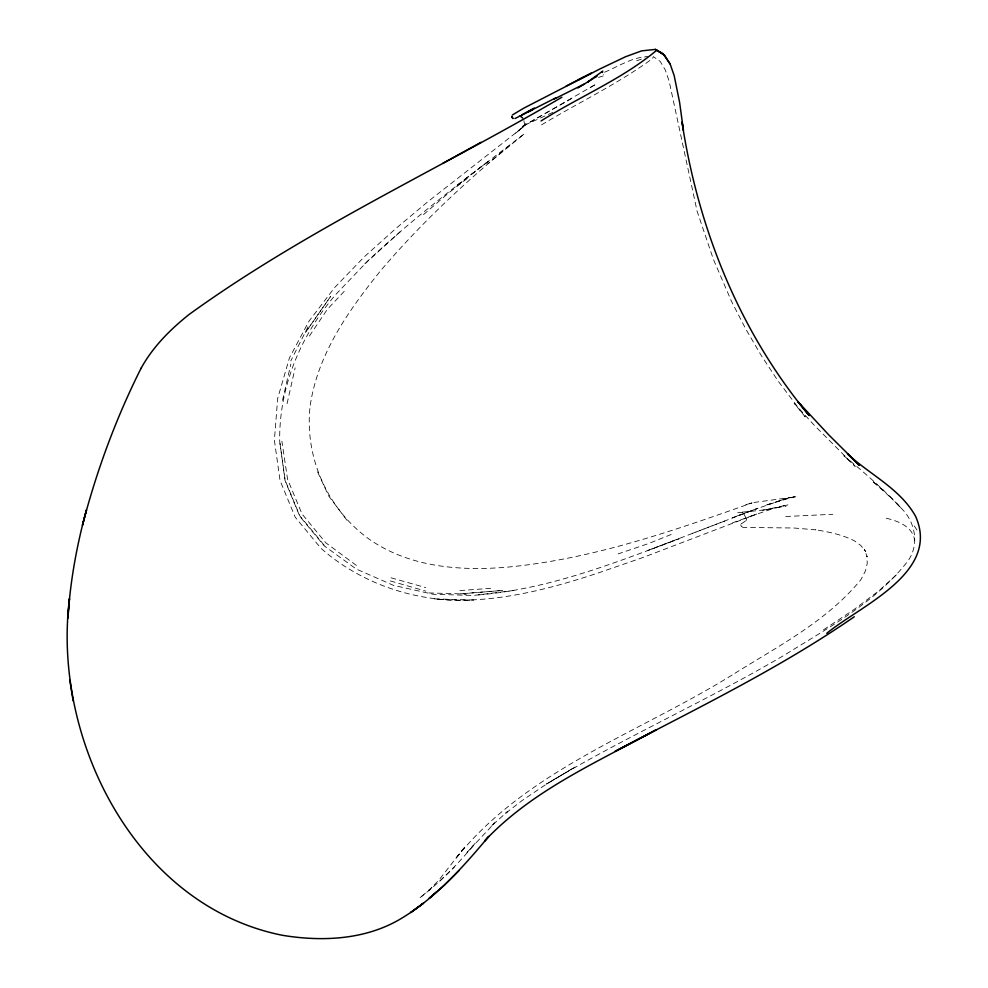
<?xml version="1.0" encoding="UTF-8"?>
<svg xmlns="http://www.w3.org/2000/svg" width="988" height="988" viewBox="0 0 988 988"><rect width="100%" height="100%" fill="white"/><g stroke="black" fill="none" stroke-linecap="round" stroke-linejoin="round"><path stroke-width="0.74" stroke-dasharray="4.94 3.71" d="M324.076 545.092L299.772 515.773L285.186 480.452L279.703 441.451C278.826 386.95 300.908 334.673 336.365 293.856L367.956 260.77C416.998 214.532 471.276 174.506 524.677 133.565L487.837 163.724M541.548 124.871C578.437 102.653 617.772 83.968 652.599 58.527L653.303 56.625L660.231 61.466L665.356 70.074L669.16 81.275L697.083 211.136L713.398 259.338L731.565 301.464L745.631 328.782L761.118 355.297L777.914 380.788L805.195 416.862L794.191 403.339L814.445 425.445L855.213 466.385L843.851 455.752C863.957 472.141 883.568 489.258 901.266 508.252C915.407 521.837 919.754 544.931 907.688 561.27C875.714 602.371 828.487 627.565 785.139 654.686C707.112 700.665 624.046 737.443 546.401 784.052L575.139 767.009L544.339 785.522L521.763 800.786L504.436 814.223L507.634 811.494L491.036 826.252L494.704 822.88L467.015 852.52L475.327 843.097C458.741 863.426 440.228 882.074 419.48 898.154L432.312 887.236L428.903 890.274L438.697 880.37L455.653 858.621C526.382 770.035 639.372 732.75 732.96 674.52L732.787 674.619C777.581 646.461 826.993 621.291 860.943 579.586L865.414 570.99L867.254 563.481L866.896 556.009L867.118 556.59L864.364 549.254L865.612 551.514L860.881 545.561L854.497 540.868C842.245 534.656 828.673 531.828 815.199 529.766L815.853 529.852L793.833 528L743.013 527.431L740.691 525.591L740.778 524.183L745.755 520.849L746.36 518.873L743.902 513.933L741.222 512.241L760.451 510.364L786.053 506.226M746.817 518.614L745.977 520.787M732.429 522.899L756.783 514.044L643.336 557.368L599.247 572.62C546.055 590.256 490.258 604.681 433.781 598.864L473.45 600.062C418.344 602.89 362.67 584.97 321.051 548.402L295.251 517.28L280.049 480.563L274.38 440.129L277.69 398.411L289.435 357.903L309.009 321.137L334.574 287.632L364.226 256.868L396.065 228.327L428.175 201.441L522.479 127.625L515.415 133.343L524.714 125.18L523.764 119.82M287.063 403.672L295.14 367.869M282.506 400.412L290.843 364.103M525.493 123.463L525.11 125.106L522.356 127.934M307.997 326.855L290.805 360.892M309.405 336.044L327.287 309.417L346.208 289.2M439.833 881.111L454.394 867.032M896.4 574.88L878.826 590.861L854.225 609.374L823.276 629.961M364.881 263.808L399.955 232.019L396.25 235.354M423.481 214.631L448.676 192.932L468.608 177.432M509.672 145.569C463.409 183.632 419.554 224.807 380.763 270.527C348.542 310.491 317.222 354.655 310.047 406.772L310.071 406.624C304.403 458.037 328.09 510.426 370.463 540.078C410.897 567.557 461.347 571.262 508.721 567.013C592.812 558.899 672.952 531.001 752.016 502.917L745.891 504.683L753.066 502.596L796.279 496.742L782.088 499.52L794.908 496.544L765.058 505.436L782.842 499.706L751.3 510.648L732.145 517.836L758.031 508.215L692.304 533.421M524.714 125.18L552.761 112.41M571.706 98.504L520.861 127.366L596.27 84.029L588.65 88.525M604.545 72.235C618.525 66.369 632.234 57.181 647.733 56.563M598.53 77.397L605.039 75.421L603.384 74.409M671.185 534.483L648.56 543.548L618.105 553.91M724.834 521.009L648.005 550.427L679.238 538.695C613.61 563.444 547.043 589.713 476.463 595.085M636.704 60.762L644.905 57.897M750.139 516.452L772.443 508.795L787.918 504.843L762.563 510.376L773.036 508.536M737.727 512.723L742.914 512.278M513.834 590.491L473.425 595.455L433.189 594.27L393.397 585.328L356.335 569.076L324.348 545.956L299.784 516.378L285.1 480.748L279.715 441.377M459.877 590.589L491.234 588.255M785.719 516.502L832.847 514.291M428.73 592.936L460.334 593.862L503.077 590.392L460.334 593.862L466.262 594.727M391.038 577.795L425.742 587.613M390.384 580.956L425.853 591.133M886.298 518.231C898.154 521.034 912.69 526.604 914.703 540.325M356.384 565.432L325.744 542.758L302.007 513.933L287.582 479.316L281.876 441.204M883.803 490.604L871.885 480.687L892.72 499.348M897.055 503.905L901.266 508.252L889.286 495.902M741.655 526.728L740.63 524.887M346.887 520.194L328.757 496.05L316.049 468.633M914.258 525.937L918.951 533.026M330.56 296.486L305.638 332.301L330.56 296.486M464.693 847.185L455.098 859.35L465.2 846.555L464.693 847.185M481.736 166.379L455.703 186.436L489.196 160.661L481.736 166.379"/><path stroke-width="1.48" d="M141.284 367.993L140.889 368.635C115.868 418.492 96.454 471.276 82.473 525.258L86.487 509.82C76.78 545.203 70.173 581.5 67.9 618.13L69.493 598.592C51.821 738.851 135.381 905.848 282.272 935.265C321.421 941.774 364.152 939.946 399.263 919.667C434.856 898.845 462.643 867.6 488.838 836.33L484.639 840.986C531.902 790.511 596.876 762.415 656.464 729.65L615.141 751.325C696.083 708.767 778.828 668.814 854.287 616.771M140.889 368.635C152.424 347.443 169.603 330.103 188.288 315.11L188.733 314.727C305.601 230.192 437.672 169.887 561.888 97.256M826.746 633.308C860.202 605.792 940.872 572.608 915.543 516.242C900.13 488.64 869.959 474.722 847.457 453.838L859.424 465.323L828.524 434.621L797.958 401.696L809.16 415.553C739.716 332.19 698.195 228.796 682.016 122.067L683.424 130.28L679.596 102.332L674.187 75.668L670.148 64.047L664.492 55.167L656.711 50.265C622.242 79.163 579.017 96.873 541.054 120.956M459.334 870.292L444.501 885.063L429.076 898.376L436.511 892.003M512.389 114.978L523.628 108.248L599.951 68.925L625.626 56.711L641.57 50.882L655.365 49.4L662.985 53.636L670.148 64.047M595.258 77.188L597.011 76.051L587.638 82.103L602.68 71.136L602.433 72.482M577.881 87.957L589.305 81.016M442.649 163.44L480.995 142.321M534.372 108.038L521.862 114.83M566.149 86.08L584.13 76.866M533.335 109.26L521.405 115.337M518.688 116.72L514.933 118.535M556.059 97.713L527.876 112.027L532.248 109.816M553.984 99.171L583.871 84.227M519.466 115.843L520.639 115.769M520.392 116.164L522.664 118.041M664.492 55.167L655.365 49.4L656.711 50.265M512.772 118.523L511.648 116.522M512.945 118.399L511.833 116.411M69.839 680.238L73.149 700.912M422.049 904.23L410.724 912.542L423.556 903.131L422.049 904.23M591.367 73.211L577.659 80.176L591.367 73.211"/></g></svg>
